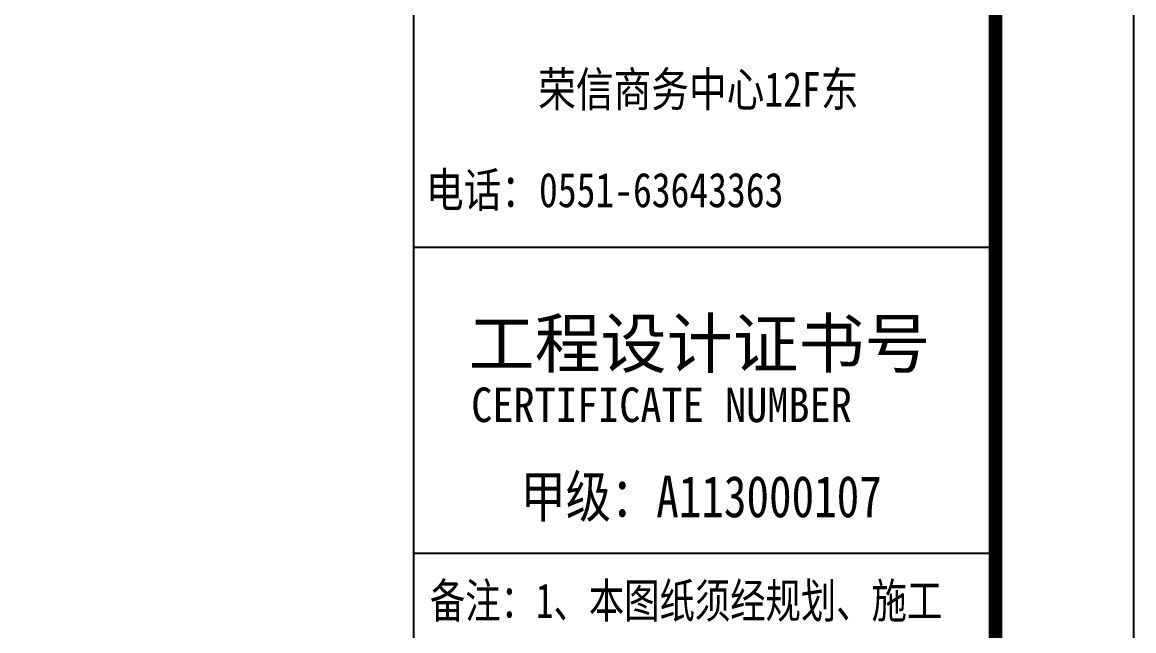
# Model space of a CAD drawing. Extents: x -191212 to 1245715665, y -234495 to 250873.
# Drawn here: x 204895 to 212938, y 143375 to 147782 of the extents above; entities that cross this region are included whole.
import ezdxf
from ezdxf.enums import TextEntityAlignment as Align

# ---------------------------------------------------------------- set-up
doc = ezdxf.new("R2010")
doc.units = 0
doc.header["$LTSCALE"] = 500
doc.layers.get('0').update_dxf_attribs({"linetype": 'CONTINUOUS'})
doc.layers.add('0-TK', color=4, linetype='CONTINUOUS')
doc.layers.add('TWT_TITLE', color=7, linetype='CONTINUOUS')
doc.styles.add('-黑体', font='simhei.ttf', dxfattribs={"width": 0.8})

# ---------------------------------------------------------------- blocks, each defined once
blk = doc.blocks.new('vdab')
blk.add_lwpolyline([(573172, -388465), (581591, -388465), (581591, -468465), (573172, -468465)], close=True)
at = {"layer": '0-TK'}
for p, q in [((573172, -409024), (581591, -409024)), ((573172, -409024), (581591, -409024)), ((573172, -413459), (581591, -413459))]:
    blk.add_line(p, q, dxfattribs=at)
at = {"style": '-黑体'}
for s, height, width, p in [('荣信商务中心12F东', 500, 0.8, (574971, -406989)), ('电话：0551-63643363', 500, 0.8, (573346, -408446)), ('CERTIFICATE NUMBER', 500, 0.9, (574001, -411558)), ('甲级：A113000107', 600, 0.8, (574715, -412936))]:
    blk.add_text(s, height=height, dxfattribs=dict(at, width=width)).set_placement(p)
blk.add_text('工程设计证书号', height=700, dxfattribs=at).set_placement((573965, -410769))
at = {"ltscale": 0.75, "style": '-黑体', "width": 0.75}
blk.add_text('备注：1、本图纸须经规划、施工', height=500, dxfattribs=at).set_placement((573403, -414145), align=Align.MIDDLE_LEFT)

msp = doc.modelspace()

# ---------------------------------------------------------------- linework, layer by layer
at = {"layer": 'TWT_TITLE', "color": 4}
msp.add_lwpolyline([(153538.4, 115433.3), (212938.4, 115433.3), (212938.4, 157433.3), (153538.4, 157433.3)], close=True, dxfattribs=at)
at = {"layer": 'TWT_TITLE', "color": 4, "const_width": 100}
msp.add_lwpolyline([(156038.4, 116433.3), (211938.4, 116433.3), (211938.4, 156433.3), (156038.4, 156433.3)], close=True, dxfattribs=at)

# ---------------------------------------------------------------- block references
at = {"xscale": 0.5, "yscale": 0.5, "zscale": 0.5}
msp.add_blockref('vdab', (-78857.1, 350665.9), dxfattribs=at)

doc.saveas('drawing.dxf')
